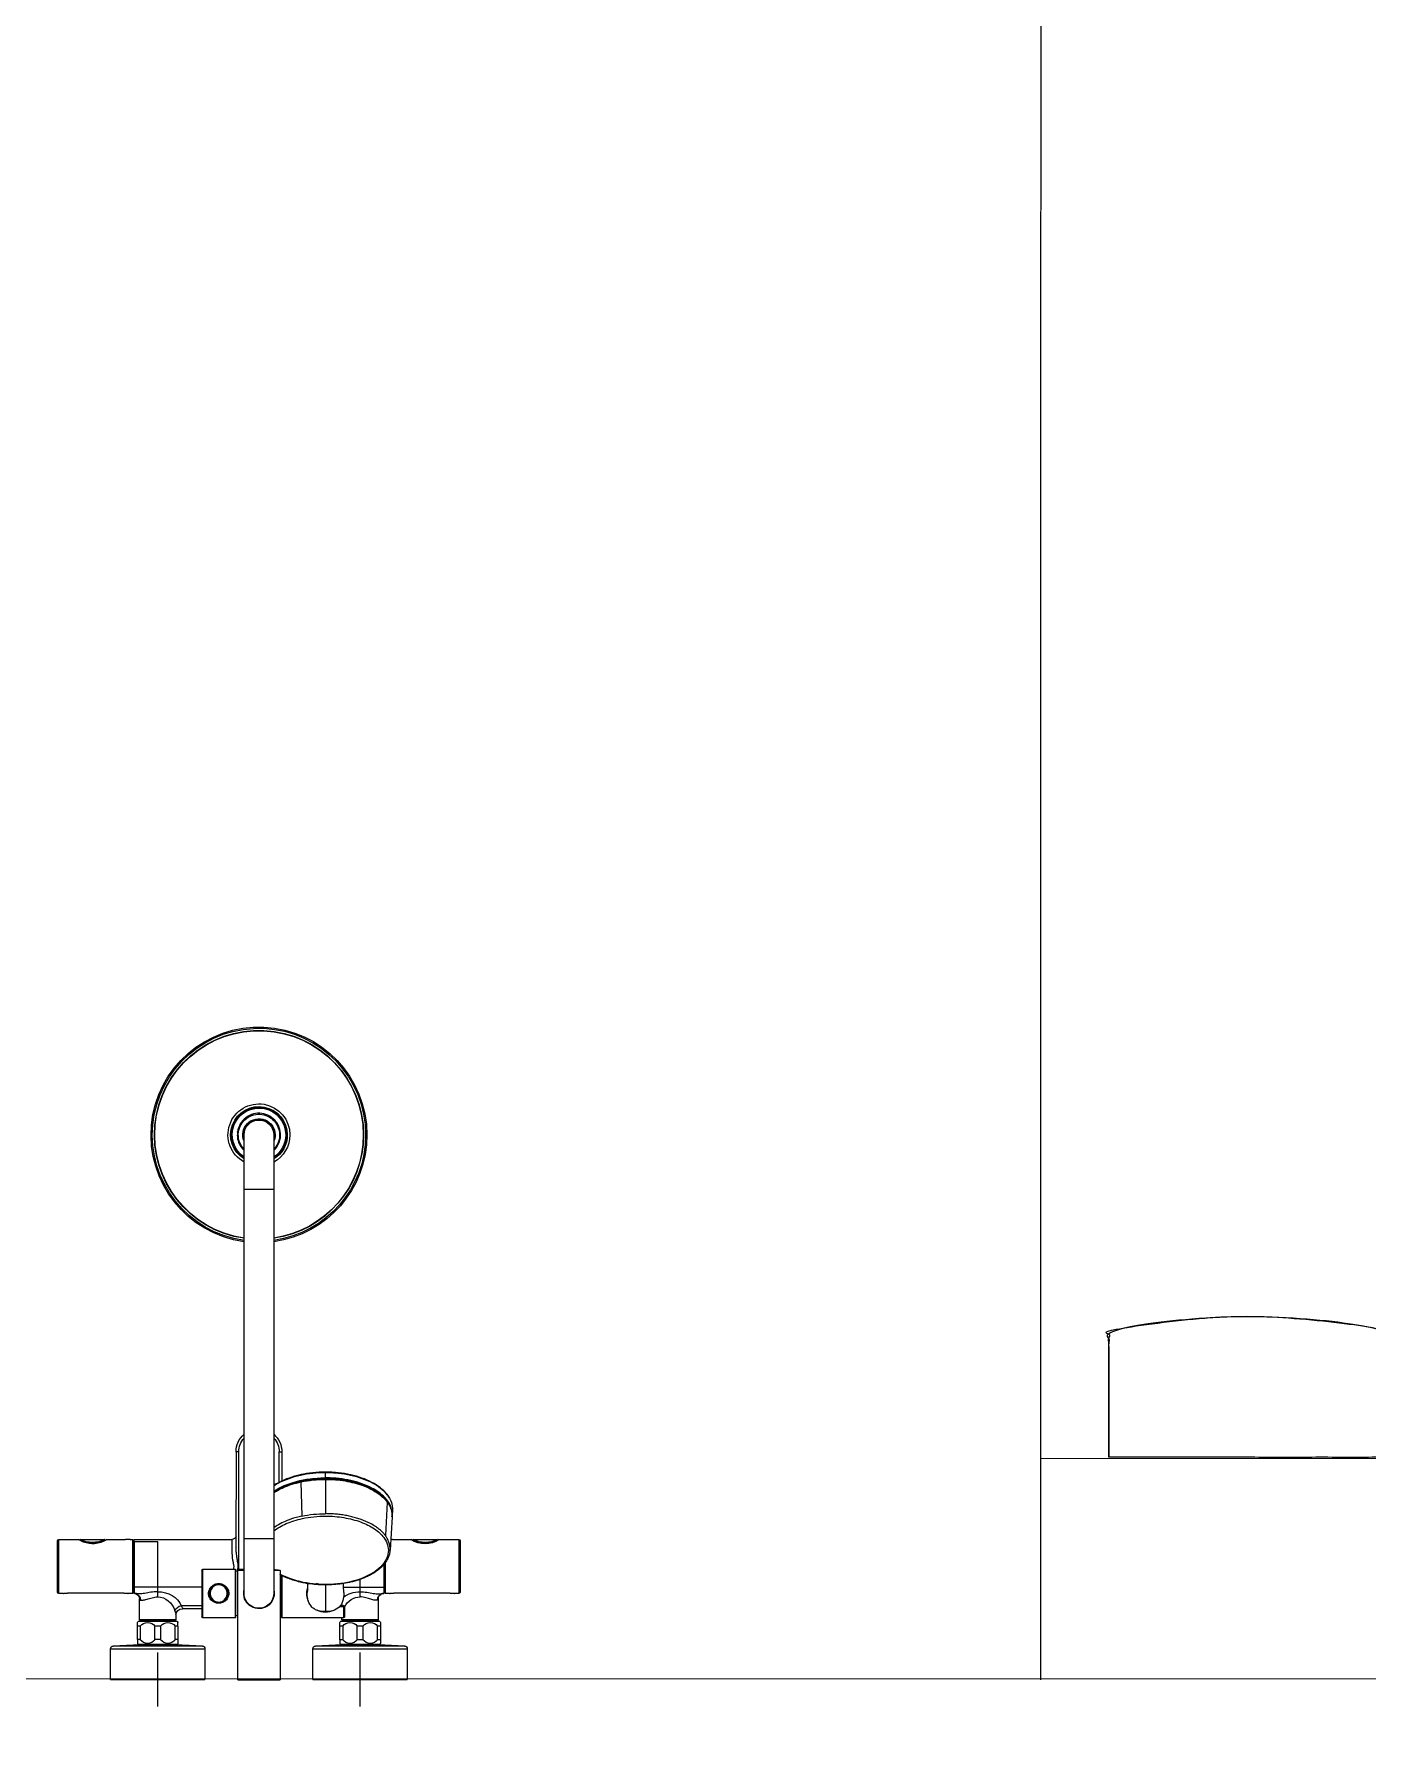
# Model space of a CAD drawing. Header units: millimetres. Extents: x 2061841 to 105821645, y -77612 to 48520811.
# Drawn here: x 105424354 to 105425046, y 48501679 to 48502564 of the extents above; entities that cross this region are included whole.
import ezdxf

# ---------------------------------------------------------------- set-up
doc = ezdxf.new("R2010")
doc.units = ezdxf.units.MM
doc.header["$LTSCALE"] = 10
doc.header["$MEASUREMENT"] = 0
doc.linetypes.add('xa_type A_Seventh floor plan$0$xr_TDT02_Toilet_01_settingout$0$CENTER2', pattern=[28.575, 19.05, -3.175, 3.175, -3.175])
for name, color, linetype in [('S-OPENING', 6, 'Continuous'), ('xa_type A_Seventh floor plan$0$A-WALL', 3, 'Continuous'), ('xa_type A_Seventh floor plan$0$AP-SANR-FIXT', 74, 'Continuous'), ('xa_type A_Seventh floor plan$0$xr_TDT02_Toilet_01_settingout$0$A-ELEV-FINE', 8, 'Continuous'), ('xa_type A_Seventh floor plan$0$xr_TDT02_Toilet_01_settingout$0$A-FLOR-LEVL', 200, 'Continuous')]:
    doc.layers.add(name, color=color, linetype=linetype)

# ---------------------------------------------------------------- blocks, each defined once
blk = doc.blocks.new('xa_type A_Seventh floor plan$0$xr_TDT02_Toilet_01_settingout$0$wc')
at = {"layer": 'xa_type A_Seventh floor plan$0$AP-SANR-FIXT', "ltscale": 0.2}
for p, q in [((20461.62, 4689.69), (20497.67, 4689.69)), ((20486.59, 4691.94), (20469.31, 4691.94)), ((20461.69, 4678.81), (20497.67, 4678.81)), ((20469.31, 4678.81), (20469.31, 4671.7)), ((20486.59, 4678.81), (20486.59, 4672.19)), ((20739.95, 4462.31), (20739.95, 4536.65)), ((20741.21, 4537.91), (20815.57, 4537.91)), ((20816.82, 4536.65), (20816.82, 4462.31))]:
    blk.add_line(p, q, dxfattribs=at)
for points in [[(20469.31, 4689.69), (20469.31, 4691.94), (20465.78, 4695.48), (20465.78, 4703.46), (20490.13, 4703.46), (20490.13, 4695.48), (20486.59, 4691.94), (20486.59, 4689.69)], [(20497.2, 4639.22), (20506.09, 4639.22), (20506.09, 4665.77), (20497.2, 4665.77)]]:
    blk.add_lwpolyline(points, dxfattribs=at)
for points in [[(20524.96, 4659.08, 0.260106), (20587.73, 4657.57, 0.770876), (20583.97, 4691.04, 0.197727), (20497.67, 4678.81), (20497.67, 4689.69, -0.200316), (20586.31, 4699.49, -0.713234), (20592.05, 4647.55, -0.235015), (20524.96, 4646.75)], [(20467.35, 4634.43, 0.031577), (20470.42, 4606.38, 0.908601), (20485.49, 4606.38, 0.031024), (20488.53, 4633.93)]]:
    blk.add_lwpolyline(points, format="xyb", dxfattribs=at)
for points in [[(20471.34, 4681.02, 0.336902), (20471.32, 4687.42), (20453.29, 4687.39, 0.507062), (20453.3, 4680.99)], [(20457.06, 4643.72, 0.066607), (20460.12, 4638.43, -0.017063), (20475.31, 4629.66, 0.066607), (20481.43, 4629.66, -0.017063), (20496.62, 4638.43, 0.066607), (20499.67, 4643.72, -0.017063), (20499.67, 4661.26, 0.066607), (20496.62, 4666.56, -0.017063), (20481.43, 4675.33, 0.066607), (20475.31, 4675.33, -0.017063), (20460.12, 4666.56, 0.066607), (20457.06, 4661.26, -0.017063)]]:
    blk.add_lwpolyline(points, format="xyb", close=True, dxfattribs=at)
blk.add_lwpolyline([(20506.09, 4643.85), (20524.96, 4643.85), (20524.96, 4661.13), (20506.09, 4661.13)], close=True, dxfattribs=at)
for centre, radius, start, end in [((20411.14, 4679.39), 208.84, 338.08842, 6.70125), ((21291.65, 4686.12), 351.14, 177.12121, 195.14807), ((20453.3, 4684.19), 9.98, 18.81137, 341.38957), ((20776.19, 4469.95), 215.95, 35.17577, 142.48796), ((21075.2, 4500.61), 481, 167.89854, 184.84559), ((20775.6, 4450.63), 144.64, 8.36699, 173.12963), ((20541.53, 4502.15), 421.39, 354.25739, 12.64046), ((20815.57, 4536.65), 1.26, 0, 90), ((20901.73, 4455.13), 270.04, 177.28237, 230.29514), ((20600.98, 4472.18), 317.72, 314.86936, 359.91057), ((21011.65, 4496.91), 417.36, 185.07634, 222.29996), ((20778.39, 4457.72), 38.71, 173.18772, 6.81228), ((20528.08, 4501.26), 434.69, 318.92109, 354.55067), ((20778.12, 4490.2), 247.7, 258.61457, 280.93916), ((20779.96, 4451.47), 247.72, 251.88898, 287.81677)]:
    blk.add_arc(centre, radius, start, end, dxfattribs=at)
blk.add_rational_spline([(21005.39, 4703.32), (21005.38, 4679), (21005.37, 4654.68), (21005.37, 4646.17), (21005.37, 4637.66), (21078.32, 4622.88), (21151.28, 4637.59), (21151.29, 4646.1), (21151.29, 4654.62), (21151.3, 4678.94), (21151.31, 4703.26)], [1, 1, 1, 1, 1, 0.980198019802, 1, 1, 1, 1, 1], degree=2, knots=[0, 0, 0, 1, 1, 2, 2, 2.398675, 2.398675, 3.398675, 3.398675, 4.398675, 4.398675, 4.398675], dxfattribs=at)
at = {"layer": 'xa_type A_Seventh floor plan$0$AP-SANR-FIXT'}
blk.add_rational_spline([(21151.31, 4703.26), (21078.35, 4703.29), (21005.39, 4703.32), (21005.38, 4679), (21005.37, 4654.68), (21005.37, 4646.17), (21005.37, 4637.66), (21078.32, 4622.88), (21151.28, 4637.59), (21151.29, 4646.1), (21151.29, 4654.62), (21151.3, 4678.94), (21151.31, 4703.26)], [1, 1, 1, 1, 1, 1, 1, 0.980198019802, 1, 1, 1, 1, 1], degree=2, knots=[0, 0, 0, 1, 1, 2, 2, 3, 3, 3.398675, 3.398675, 4.398675, 4.398675, 5.398675, 5.398675, 5.398675], dxfattribs=at)
blk = doc.blocks.new('xa_type A_Seventh floor plan$0$xr_TDT02_Toilet_01_settingout$0$shower')
at = {"layer": 'xa_type A_Seventh floor plan$0$AP-SANR-FIXT', "linetype": 'xa_type A_Seventh floor plan$0$xr_TDT02_Toilet_01_settingout$0$CENTER2'}
for p, q in [((19825.85, 4832.32), (19825.85, 4804.32)), ((19930.85, 4832.32), (19930.85, 4804.32)), ((19839.85, 4818.32), (19811.85, 4818.32)), ((19944.85, 4818.32), (19916.85, 4818.32))]:
    blk.add_line(p, q, dxfattribs=at)
at = {"layer": 'xa_type A_Seventh floor plan$0$AP-SANR-FIXT', "linetype": 'Continuous'}
for p, q in [((19801.35, 4818.32), (19850.35, 4818.32)), ((19801.35, 4818.32), (19801.35, 4802.38)), ((19850.35, 4802.38), (19850.35, 4818.32)), ((19867.4, 4818.46), (19889.31, 4818.46)), ((19867.4, 4818.46), (19867.4, 4761.73)), ((19889.31, 4761.73), (19889.31, 4818.46)), ((19906.35, 4818.32), (19955.35, 4818.32)), ((19906.35, 4818.32), (19906.35, 4802.38)), ((19955.35, 4802.38), (19955.35, 4818.32)), ((19801.35, 4802.38), (19850.35, 4802.38)), ((19906.35, 4802.38), (19955.35, 4802.38)), ((19849.06, 4800.98), (19802.65, 4800.98)), ((19815.35, 4797.67), (19815.35, 4799.63)), ((19816.81, 4797.67), (19815.35, 4797.67)), ((19815.35, 4797.67), (19815.35, 4790.67)), ((19836, 4800.12), (19815.7, 4800.12)), ((19816.6, 4800.26), (19816.6, 4800.12)), ((19816.69, 4800.26), (19835.01, 4800.26)), ((19816.71, 4800.26), (19834.99, 4800.26)), ((19816.81, 4790.67), (19816.81, 4797.67)), ((19817.42, 4800.26), (19817.42, 4800.12)), ((19827.31, 4797.67), (19824.39, 4797.67)), ((19824.39, 4797.67), (19824.39, 4790.67)), ((19827.31, 4790.67), (19827.31, 4797.67)), ((19834.29, 4800.26), (19834.29, 4800.12)), ((19836.35, 4797.67), (19834.89, 4797.67)), ((19834.89, 4797.67), (19834.89, 4790.67)), ((19835.11, 4800.12), (19835.11, 4800.26)), ((19836.35, 4797.67), (19836.35, 4799.63)), ((19836.35, 4790.67), (19836.35, 4797.67)), ((19954.06, 4800.98), (19907.65, 4800.98)), ((19920.35, 4797.67), (19920.35, 4799.63)), ((19921.81, 4797.67), (19920.35, 4797.67)), ((19920.35, 4797.67), (19920.35, 4790.67)), ((19941, 4800.12), (19920.7, 4800.12)), ((19921.6, 4800.26), (19921.6, 4800.12)), ((19921.69, 4800.26), (19940.01, 4800.26)), ((19921.71, 4800.26), (19939.99, 4800.26)), ((19921.81, 4790.67), (19921.81, 4797.67)), ((19922.42, 4800.26), (19922.42, 4800.12)), ((19932.31, 4797.67), (19929.39, 4797.67)), ((19929.39, 4797.67), (19929.39, 4790.67)), ((19932.31, 4790.67), (19932.31, 4797.67)), ((19939.29, 4800.26), (19939.29, 4800.12)), ((19941.35, 4797.67), (19939.89, 4797.67)), ((19939.89, 4797.67), (19939.89, 4790.67)), ((19940.11, 4800.12), (19940.11, 4800.26)), ((19941.35, 4797.67), (19941.35, 4799.63)), ((19941.35, 4790.67), (19941.35, 4797.67)), ((19816.81, 4790.67), (19815.35, 4790.67)), ((19815.35, 4790.67), (19815.35, 4788.72)), ((19836, 4788.22), (19815.7, 4788.22)), ((19835.3, 4787.31), (19816.4, 4787.31)), ((19816.4, 4787.31), (19816.4, 4776.49)), ((19816.75, 4787.66), (19834.95, 4787.66)), ((19827.31, 4790.67), (19824.39, 4790.67)), ((19836.35, 4790.67), (19834.89, 4790.67)), ((19835.3, 4784.88), (19835.3, 4787.31)), ((19836.35, 4790.67), (19836.35, 4788.72)), ((19848.71, 4761.55), (19848.71, 4785.77)), ((19849.2, 4786.26), (19849.2, 4761.06)), ((19866.07, 4786.26), (19849.2, 4786.26)), ((19866.07, 4761.06), (19866.07, 4786.26)), ((19866.21, 4786.12), (19866.21, 4761.2)), ((19867.01, 4785.35), (19866.21, 4785.35)), ((19867.01, 4761.97), (19867.01, 4785.35)), ((19867.15, 4761.27), (19867.15, 4786.05)), ((19867.36, 4786.26), (19867.36, 4761.06)), ((19867.4, 4786.26), (19867.36, 4786.26)), ((19889.34, 4786.26), (19889.31, 4786.26)), ((19889.34, 4763.83), (19889.34, 4786.26)), ((19889.55, 4786.05), (19889.55, 4763.98)), ((19889.69, 4785.35), (19889.69, 4764.08)), ((19890.15, 4785.35), (19889.69, 4785.35)), ((19890.15, 4764.27), (19890.15, 4786.12)), ((19890.29, 4786.26), (19890.29, 4764.34)), ((19922.35, 4786.26), (19890.29, 4786.26)), ((19921.81, 4790.67), (19920.35, 4790.67)), ((19920.35, 4790.67), (19920.35, 4788.72)), ((19941, 4788.22), (19920.7, 4788.22)), ((19940.3, 4787.31), (19921.4, 4787.31)), ((19921.4, 4787.31), (19921.4, 4786.26)), ((19921.75, 4787.66), (19939.95, 4787.66)), ((19922.35, 4786.26), (19922.35, 4780.86)), ((19922.7, 4780.66), (19922.7, 4785.91)), ((19932.31, 4790.67), (19929.39, 4790.67)), ((19941.35, 4790.67), (19939.89, 4790.67)), ((19940.3, 4776.49), (19940.3, 4787.31)), ((19941.35, 4788.72), (19941.35, 4790.67)), ((19825.85, 4775.46), (19825.85, 4772.78)), ((19838.07, 4780.04), (19838.07, 4780.04)), ((19848.71, 4780.04), (19838.07, 4780.04)), ((19848.71, 4781.68), (19838.56, 4781.68)), ((19912.9, 4769.26), (19912.9, 4783.1)), ((19920.15, 4780.5), (19922, 4780.5)), ((19922, 4779.96), (19920.6, 4779.96)), ((19922, 4780.5), (19922, 4779.96)), ((19930.85, 4775.46), (19930.85, 4772.78)), ((19773.88, 4772.96), (19773.88, 4746.36)), ((19774.58, 4773.66), (19774.58, 4745.66)), ((19776.79, 4773.66), (19774.58, 4773.66)), ((19783.21, 4773.49), (19779.01, 4773.49)), ((19808.3, 4773.49), (19783.21, 4773.49)), ((19812.73, 4773.66), (19810.51, 4773.66)), ((19812.73, 4745.66), (19812.73, 4773.66)), ((19813.08, 4773.31), (19813.08, 4746.01)), ((19814.31, 4773.73), (19813.6, 4773.62)), ((19813.6, 4770.39), (19813.6, 4773.63)), ((19813.6, 4746.98), (19813.6, 4770.39)), ((19825.85, 4770.39), (19813.6, 4770.39)), ((19825.85, 4772.78), (19825.85, 4770.39)), ((19825.85, 4770.39), (19825.85, 4746.98)), ((19848.71, 4770.39), (19825.85, 4770.39)), ((19870.65, 4773.66), (19870.65, 4745.31)), ((19886.05, 4745.31), (19886.05, 4773.66)), ((19922.26, 4770.39), (19930.85, 4770.39)), ((19930.85, 4772.78), (19930.85, 4770.39)), ((19930.85, 4770.39), (19930.85, 4766.39)), ((19930.85, 4770.39), (19943.1, 4770.39)), ((19943.1, 4773.62), (19942.39, 4773.73)), ((19943.1, 4770.39), (19943.1, 4773.63)), ((19943.1, 4758.74), (19943.1, 4770.39)), ((19943.59, 4758.13), (19943.59, 4773.31)), ((19943.94, 4773.66), (19943.94, 4757.65)), ((19946.16, 4773.66), (19943.94, 4773.66)), ((19973.46, 4773.49), (19948.37, 4773.49)), ((19977.66, 4773.49), (19973.46, 4773.49)), ((19982.09, 4773.66), (19979.88, 4773.66)), ((19982.09, 4745.66), (19982.09, 4773.66)), ((19982.79, 4746.36), (19982.79, 4772.96)), ((19849.2, 4761.06), (19866.07, 4761.06)), ((19866.21, 4761.97), (19867.01, 4761.97)), ((19867.36, 4761.06), (19870.65, 4761.06)), ((19870.65, 4761.73), (19867.4, 4761.73)), ((19867.58, 4761.52), (19870.65, 4761.52)), ((19867.85, 4761.06), (19867.85, 4700.16)), ((19889.31, 4761.73), (19886.05, 4761.73)), ((19886.05, 4761.52), (19889.12, 4761.52)), ((19866.45, 4700.16), (19866.45, 4749.88)), ((19946.37, 4751.14), (19946.35, 4751.27)), ((19947.45, 4733.93), (19946.37, 4751.14)), ((19774.58, 4745.66), (19784.73, 4745.66)), ((19785.73, 4745.64), (19798.31, 4745.64)), ((19799.43, 4745.66), (19809.09, 4745.66)), ((19811.46, 4745.66), (19812.73, 4745.66)), ((19825.85, 4746.98), (19813.6, 4746.98)), ((19813.6, 4746.98), (19813.6, 4745.66)), ((19813.6, 4745.66), (19864.35, 4745.66)), ((19886.05, 4745.31), (19870.65, 4745.31)), ((19870.65, 4745.31), (19870.65, 4564.01)), ((19886.05, 4564.01), (19886.05, 4745.31)), ((19944.94, 4726.23), (19943.95, 4743.68)), ((19947.58, 4745.66), (19957.24, 4745.66)), ((19958.36, 4745.64), (19970.94, 4745.64)), ((19971.94, 4745.66), (19982.09, 4745.66)), ((19900.16, 4715.79), (19900.56, 4733.55)), ((19912.9, 4714.46), (19912.9, 4732.27)), ((19947.63, 4730.44), (19947.46, 4733.14)), ((19888.43, 4716.23), (19888.74, 4716.07)), ((19888.85, 4716.02), (19888.85, 4700.16)), ((19890.25, 4700.16), (19890.25, 4715.3)), ((19912.9, 4714.36), (19912.9, 4714.46)), ((19912.9, 4713.89), (19912.9, 4713.65)), ((19912.9, 4713.65), (19912.9, 4710.89)), ((19912.9, 4710.72), (19912.9, 4710.89)), ((19912.9, 4710.72), (19912.9, 4710.53)), ((19867.85, 4700.16), (19866.45, 4700.16)), ((19888.85, 4700.16), (19890.25, 4700.16)), ((19850.69, 4582.33), (19850.76, 4582.21)), ((19851.05, 4582.54), (19851.12, 4582.42)), ((19851.41, 4582.75), (19851.48, 4582.63)), ((19851.77, 4582.96), (19851.84, 4582.83)), ((19904.93, 4582.96), (19904.86, 4582.83)), ((19905.3, 4582.75), (19905.23, 4582.63)), ((19905.66, 4582.54), (19905.59, 4582.42)), ((19906.02, 4582.33), (19905.95, 4582.21)), ((19831.69, 4563.33), (19831.81, 4563.26)), ((19886.05, 4564.01), (19870.65, 4564.01)), ((19870.65, 4564.01), (19870.65, 4535.66)), ((19886.05, 4535.66), (19886.05, 4564.01)), ((19924.9, 4563.26), (19925.02, 4563.33)), ((19831.06, 4562.24), (19831.18, 4562.17)), ((19831.27, 4562.61), (19831.39, 4562.54)), ((19831.47, 4562.97), (19831.6, 4562.9)), ((19925.11, 4562.9), (19925.23, 4562.97)), ((19925.32, 4562.54), (19925.44, 4562.61)), ((19925.52, 4562.17), (19925.65, 4562.24)), ((19824.1, 4535.87), (19824.24, 4535.87)), ((19824.1, 4535.46), (19824.24, 4535.46)), ((19824.11, 4536.29), (19824.25, 4536.29)), ((19824.11, 4535.04), (19824.25, 4535.04)), ((19932.46, 4536.29), (19932.6, 4536.29)), ((19932.46, 4535.87), (19932.6, 4535.87)), ((19932.46, 4535.46), (19932.6, 4535.46)), ((19932.46, 4535.04), (19932.6, 4535.04)), ((19831.06, 4509.08), (19831.18, 4509.15)), ((19831.27, 4508.72), (19831.39, 4508.79)), ((19831.47, 4508.36), (19831.6, 4508.43)), ((19831.69, 4508), (19831.81, 4508.07)), ((19924.9, 4508.07), (19925.02, 4508)), ((19925.11, 4508.43), (19925.23, 4508.36)), ((19925.32, 4508.79), (19925.44, 4508.72)), ((19925.52, 4509.15), (19925.65, 4509.08)), ((19850.76, 4489.12), (19850.69, 4489)), ((19851.12, 4488.91), (19851.05, 4488.79)), ((19851.48, 4488.7), (19851.41, 4488.58)), ((19851.84, 4488.49), (19851.77, 4488.37)), ((19904.86, 4488.49), (19904.93, 4488.37)), ((19905.23, 4488.7), (19905.3, 4488.58)), ((19905.59, 4488.91), (19905.66, 4488.79)), ((19905.95, 4489.12), (19906.02, 4489)), ((19877.73, 4481.56), (19877.73, 4481.42)), ((19878.15, 4481.55), (19878.15, 4481.41)), ((19878.56, 4481.55), (19878.56, 4481.41)), ((19878.98, 4481.56), (19878.98, 4481.42))]:
    blk.add_line(p, q, dxfattribs=at)
for radius in [4.9, 4.88]:
    blk.add_circle((19857.46, 4773.66), radius, dxfattribs=at)
for centre, radius, start, end in [((19802.75, 4802.38), 1.4, 180, 265.77573), ((19848.95, 4802.38), 1.4, 274.22427, 0), ((19907.75, 4802.38), 1.4, 180, 265.77573), ((19953.95, 4802.38), 1.4, 274.22427, 0), ((19825.85, 5115.12), 315, 265.77573, 268.31654), ((19821.23, 4795.83), 7, 142.1519, 147.09295), ((19820.6, 4794.98), 4.65, 35.39473, 144.60527), ((19831.1, 4794.98), 4.65, 35.39473, 144.60527), ((19825.85, 5115.12), 315, 271.68346, 274.22427), ((19830.48, 4795.83), 7, 32.90404, 37.8481), ((19930.85, 5115.12), 315, 265.77573, 268.31654), ((19926.23, 4795.83), 7, 142.1519, 147.09295), ((19925.6, 4794.98), 4.65, 35.39473, 144.60527), ((19936.1, 4794.98), 4.65, 35.39473, 144.60527), ((19930.85, 5115.12), 315, 271.68346, 274.22427), ((19935.48, 4795.83), 7, 32.90404, 37.8481), ((19821.23, 4792.52), 7, 212.90404, 217.8481), ((19816.75, 4787.31), 0.35, 90, 180), ((19820.6, 4793.37), 4.65, 215.39473, 324.60527), ((19831.1, 4793.37), 4.65, 215.39473, 324.60527), ((19834.95, 4787.31), 0.35, 0, 90), ((19838.52, 4784.89), 3.24, 181.34981, 270.29649), ((19830.48, 4792.52), 7, 322.1519, 327.09295), ((19849.2, 4785.77), 0.49, 90, 180), ((19866.07, 4786.12), 0.14, 0, 90), ((19867.01, 4785.49), 0.14, 270, 0), ((19867.36, 4786.05), 0.21, 90, 180), ((19889.34, 4786.05), 0.21, 0, 90), ((19889.69, 4785.49), 0.14, 180, 270), ((19890.29, 4786.12), 0.14, 90, 180), ((19926.23, 4792.52), 7, 212.90404, 217.8481), ((19921.75, 4787.31), 0.35, 90, 180), ((19925.6, 4793.37), 4.65, 215.39473, 324.60527), ((19922.35, 4785.91), 0.35, 0, 90), ((19936.1, 4793.37), 4.65, 215.39473, 324.60527), ((19939.95, 4787.31), 0.35, 0, 90), ((19935.48, 4792.52), 7, 322.1519, 327.09295), ((19813.48, 4777.02), 3.37, 277.09573, 2.18808), ((19813.54, 4776.5), 2.85, 285.78164, 359.71322), ((19838.65, 4784.13), 4.13, 199.9376, 261.90453), ((19878.35, 4773.66), 7.91, 0, 191.50414), ((19878.35, 4773.66), 7.7, 0, 180), ((19912.91, 4773.66), 9.74, 154.39485, 194.99986), ((19912.91, 4773.66), 9.74, 64.96667, 115.9803), ((19921.99, 4780.86), 0.355, 270.72892, 0.88494), ((19922, 4780.66), 0.7, 270, 0), ((19943.22, 4777.02), 3.37, 177.76096, 262.94403), ((19943.16, 4776.5), 2.85, 180.25087, 235.90365), ((19774.58, 4772.96), 0.7, 90, 180), ((19779.01, 4788.01), 14.51, 261.20684, 262.91127), ((19779.01, 4787.89), 14.4, 262.87069, 269.99543), ((19808.3, 4787.92), 14.43, 270.0101, 277.12712), ((19808.29, 4788.01), 14.52, 277.09403, 278.79321), ((19808.29, 4788.02), 14.53, 277.09592, 278.79413), ((19812.73, 4773.31), 0.35, 0, 90), ((19878.35, 4773.66), 7.91, 347.59401, 0), ((19456.81, 4752.69), 447.09, 2.02758, 2.63469), ((19912.25, 4754.29), 14.84, 87.50642, 105.50423), ((20374.11, 4752.53), 452.21, 177.37415, 177.96909), ((19943.16, 4776.5), 2.85, 251.88338, 257.65993), ((19943.94, 4773.31), 0.35, 90, 180), ((19948.38, 4788.01), 14.52, 261.20679, 262.90597), ((19948.38, 4787.92), 14.42, 262.87161, 269.99045), ((19977.66, 4787.9), 14.41, 270.00579, 277.13575), ((19977.66, 4788.01), 14.52, 277.09875, 278.79426), ((19977.66, 4788.01), 14.51, 277.08873, 278.08485), ((19982.09, 4772.96), 0.7, 0, 90), ((19849.2, 4761.55), 0.49, 180, 270), ((19866.07, 4761.2), 0.14, 270, 0), ((19867.01, 4761.83), 0.14, 0, 90), ((19867.36, 4761.27), 0.21, 180, 270), ((19867.61, 4761.73), 0.21, 180, 262.92922), ((19878.35, 4848.35), 87.5, 262.92922, 264.95144), ((19878.35, 4848.35), 87.5, 275.04856, 277.07078), ((19889.1, 4761.73), 0.21, 277.07078, 0), ((19774.58, 4746.36), 0.7, 180, 270), ((19792.08, 4734.6), 13.29, 98.0918, 123.58939), ((19784.73, 4746.01), 0.349, 269.94373, 292.88515), ((19784.73, 4746.01), 0.35, 292.91857, 326.62989), ((19792.01, 4732.38), 15.14, 63.95057, 116.04943), ((19792.01, 4733.85), 13.37, 61.97432, 118.11862), ((19792.08, 4734.6), 13.29, 86.01793, 98.0918), ((19792.08, 4736.62), 11.19, 85.39508, 99.23789), ((19792.08, 4734.6), 13.29, 56.41061, 86.01793), ((19791.75, 4733.08), 14.69, 71.33155, 84.14797), ((19792.01, 4733.85), 13.37, 61.88138, 61.97432), ((19798.34, 4745.97), 0.319, 301.96715, 6.38714), ((19799.43, 4746.01), 0.35, 213.34641, 247.08141), ((19799.43, 4746.01), 0.349, 247.11486, 270.0563), ((19810.29, 4731.86), 13.86, 90.05797, 94.96369), ((19809.09, 4746.01), 0.35, 270.00149, 279.34697), ((19810.26, 4731.86), 13.86, 85.03631, 89.94203), ((19811.46, 4746.01), 0.35, 260.65303, 269.99851), ((19812.73, 4746.01), 0.35, 270, 0), ((19864.05, 4743.12), 2.56, 19.99309, 83.14023), ((19946.38, 4731.86), 13.86, 85.03631, 88.62395), ((19947.58, 4746.01), 0.35, 260.65303, 269.99851), ((19964.59, 4734.6), 13.29, 56.41061, 123.58939), ((19957.24, 4746.01), 0.349, 269.9437, 292.88514), ((19957.24, 4746.01), 0.35, 292.91859, 326.65359), ((19964.66, 4732.38), 15.14, 63.95057, 116.04943), ((19958.34, 4745.97), 0.326, 177.27979, 246.36088), ((19964.66, 4733.85), 13.37, 61.88138, 118.11862), ((19970.99, 4745.97), 0.32, 292.02258, 4.03918), ((19971.94, 4746.01), 0.35, 213.37011, 247.08143), ((19971.94, 4746.01), 0.349, 247.11485, 270.05627), ((19982.09, 4746.36), 0.7, 270, 0), ((19912.86, 4792.14), 59.86, 258.14362, 270.03223), ((19912.79, 4790.87), 57.33, 258.02146, 270.10764), ((19912.2, 4762.99), 52.46, 243.43328, 270.75715), ((19912.8, 4775.37), 60.91, 258.01467, 270.08978), ((19912.81, 4774.96), 60.57, 258.01699, 270.08624), ((19913.6, 4762.91), 52.37, 269.23063, 292.24957), ((19913.6, 4762.91), 52.37, 296.346, 296.68964), ((19878.35, 4700.16), 11.9, 180, 229.67978), ((19878.35, 4700.16), 10.5, 180, 222.83343), ((19878.35, 4700.16), 11.9, 310.32022, 0), ((19878.35, 4700.16), 10.5, 317.16657, 0), ((19878.35, 4535.66), 55.35, 97.99636, 0), ((19878.35, 4535.66), 56, 0, 82.09679), ((19878.35, 4535.66), 55.35, 0, 82.00364), ((19878.35, 4535.66), 54.25, 98.15986, 0), ((19878.35, 4535.66), 54.11, 98.18112, 0), ((19850.79, 4582.15), 0.21, 50.02969, 120.66339), ((19851.88, 4582.77), 0.21, 119.33661, 189.97031), ((19878.35, 4535.66), 54.25, 0, 81.84014), ((19878.35, 4535.66), 54.11, 0, 81.81888), ((19904.83, 4582.77), 0.21, 350.02969, 60.66339), ((19905.91, 4582.15), 0.21, 59.33661, 129.97031), ((19831.87, 4563.22), 0.21, 149.33661, 219.97031), ((19924.84, 4563.22), 0.21, 320.02969, 30.66339), ((19831.24, 4562.14), 0.21, 80.02969, 150.66339), ((19925.46, 4562.14), 0.21, 29.33661, 99.97031), ((19878.35, 4535.66), 16.07, 118.62567, 0), ((19878.35, 4535.66), 14.7, 121.58189, 0), ((19878.35, 4535.66), 14.36, 122.4306, 0), ((19878.35, 4535.66), 13.89, 123.66588, 0), ((19878.35, 4535.66), 16.07, 0, 61.37433), ((19878.35, 4535.66), 14.7, 0, 58.41811), ((19878.35, 4535.66), 14.36, 0, 57.5694), ((19878.35, 4535.66), 13.89, 0, 56.33412), ((19878.35, 4535.66), 11.2, 168.33892, 168.75047), ((19877.37, 4535.86), 10.2, 168.30407, 168.69635), ((19878.35, 4535.66), 11.2, 165.70226, 168.33892), ((19878.35, 4535.66), 11.2, 157.81278, 159.95833), ((19878.35, 4535.66), 11.2, 154.65381, 155.90468), ((19878.35, 4535.66), 11.2, 150.25824, 151.03369), ((19878.35, 4535.66), 8.39, 156.63443, 0), ((19878.35, 4535.66), 8.22, 159.44482, 0), ((19878.35, 4535.66), 8.21, 159.64291, 0), ((19878.35, 4535.66), 8.21, 159.64303, 207.2148), ((19878.35, 4535.66), 8.21, 332.77483, 20.35697), ((19878.35, 4535.66), 8.39, 0, 23.36557), ((19878.35, 4535.66), 8.22, 0, 20.55518), ((19878.35, 4535.66), 8.21, 0, 20.35709), ((19824.32, 4536.29), 0.21, 179.33661, 249.97031), ((19824.32, 4535.04), 0.21, 110.02969, 180.66339), ((19878.35, 4535.66), 11.2, 177.45499, 178.72694), ((19875.54, 4535.27), 8.36, 186.8579, 188.24933), ((19878.35, 4535.66), 11.2, 188.32885, 188.35295), ((19867.78, 4532.18), 0.07, 198.21727, 270), ((19878.35, 4535.66), 11.2, 210.47649, 212.06924), ((19878.35, 4535.66), 7.7, 180, 0), ((19878.35, 4535.66), 8.21, 207.2148, 212.79193), ((19878.35, 4535.66), 8.21, 212.79193, 267.17356), ((19878.35, 4535.66), 8.21, 272.81607, 327.19724), ((19878.35, 4535.66), 8.21, 327.19724, 332.77483), ((19932.39, 4536.29), 0.21, 290.02969, 0.66339), ((19932.39, 4535.04), 0.21, 359.33661, 69.97031), ((19878.35, 4535.66), 8.21, 267.17356, 272.81607), ((19831.24, 4509.19), 0.21, 209.33661, 279.97031), ((19831.87, 4508.1), 0.21, 140.02969, 210.66339), ((19924.84, 4508.1), 0.21, 329.33661, 39.97031), ((19925.46, 4509.19), 0.21, 260.02969, 330.66339), ((19850.79, 4489.18), 0.21, 239.33661, 309.97031), ((19851.88, 4488.55), 0.21, 170.02969, 240.66339), ((19904.83, 4488.55), 0.21, 299.33661, 9.97031), ((19905.91, 4489.18), 0.21, 230.02969, 300.66339), ((19877.73, 4481.63), 0.21, 269.33661, 339.97031), ((19878.98, 4481.63), 0.21, 200.02969, 270.66339)]:
    blk.add_arc(centre, radius, start, end, dxfattribs=at)
at = {"layer": 'xa_type A_Seventh floor plan$0$AP-SANR-FIXT'}
blk.add_arc((19878.35, 4535.66), 56, 97.90321, 0, dxfattribs=at)
at = {"layer": 'xa_type A_Seventh floor plan$0$AP-SANR-FIXT', "linetype": 'Continuous'}
for centre, major_axis, ratio, start_param, end_param in [((19825.85, 4786.33), (0, -10.87), 0.869413, 0, 1.232367), ((19825.85, 4783.65), (12.95, 0), 0.839336, 4.712389, 5.944743), ((19930.85, 4783.65), (-12.95, 0), 0.839336, 0.833735, 1.570796), ((19922.35, 4780.66), (-0.35, 0), 0.571429, 3.141593, 4.712389), ((19930.85, 4786.33), (0, -10.87), 0.869413, 5.24208, 6.283185), ((19912.9, 4732.63), (34.41, 0), 0.544639, 3.817308, 4.712325), ((19912.9, 4732.49), (34.58, 0), 0.544639, 3.823587, 4.698091), ((19900.23, 4715.89), (0.045, 0.205), 0.309001, 2.13018, 3.75282), ((19912.9, 4732.49), (34.58, 0), 0.544639, 4.698091, 4.712325)]:
    blk.add_ellipse(centre, major_axis=major_axis, ratio=ratio, start_param=start_param, end_param=end_param, dxfattribs=at)
for points, knots in [([(19834.77, 4782.72), (19834.98, 4783.43), (19835.17, 4784.04), (19835.28, 4784.61), (19835.3, 4784.72), (19835.3, 4784.82)], [0, 0, 0, 0, 0.780378, 0.780378, 1, 1, 1, 1]), ([(19816.4, 4776.49), (19816.4, 4776.54), (19816.41, 4776.64), (19816.44, 4776.77), (19816.49, 4776.89), (19816.55, 4776.98), (19816.63, 4777.06), (19816.73, 4777.12), (19816.81, 4777.14), (19816.85, 4777.15)], [0, 0, 0, 0, 0.149131, 0.298502, 0.444541, 0.587467, 0.727516, 0.864939, 1, 1, 1, 1]), ([(19816.85, 4777.15), (19817.01, 4777.18), (19817.2, 4777.18), (19817.66, 4777.18), (19817.92, 4777.17), (19818.81, 4777.08), (19819.53, 4776.94), (19821.11, 4776.47), (19821.98, 4776.15), (19823.84, 4775.64), (19824.83, 4775.46), (19825.85, 4775.46)], [0, 0, 0, 0, 0.125, 0.125, 0.25, 0.25, 0.5, 0.5, 0.75, 0.75, 1, 1, 1, 1]), ([(19838.54, 4781.68), (19838.77, 4781.68), (19838.85, 4781.57), (19838.7, 4781.05), (19838.42, 4780.6), (19838.07, 4780.04)], [0, 0, 0, 0, 0.455332, 0.455332, 1, 1, 1, 1]), ([(19857.44, 4778.78), (19858.13, 4778.78), (19858.81, 4778.65), (19860.07, 4778.15), (19860.65, 4777.78), (19861.61, 4776.85), (19862.01, 4776.29), (19862.55, 4775.06), (19862.7, 4774.37), (19862.71, 4773.01), (19862.57, 4772.32), (19862.03, 4771.06), (19861.64, 4770.5), (19860.68, 4769.57), (19860.1, 4769.2), (19858.85, 4768.69), (19858.16, 4768.55), (19856.8, 4768.55), (19856.11, 4768.68), (19854.85, 4769.18), (19854.28, 4769.54), (19853.3, 4770.48), (19852.91, 4771.03), (19852.36, 4772.28), (19852.21, 4772.96), (19852.21, 4774.33), (19852.35, 4775.01), (19852.88, 4776.26), (19853.27, 4776.82), (19854.72, 4778.23), (19856.06, 4778.77), (19857.44, 4778.78)], [0, 0, 0, 0, 0.0625, 0.0625, 0.125, 0.125, 0.1875, 0.1875, 0.25, 0.25, 0.3125, 0.3125, 0.375, 0.375, 0.4375, 0.4375, 0.5, 0.5, 0.5625, 0.5625, 0.625, 0.625, 0.6875, 0.6875, 0.75, 0.75, 0.8125, 0.8125, 0.875, 0.875, 1, 1, 1, 1]), ([(19858.78, 4777.98), (19858.22, 4778.16), (19857.62, 4778.23), (19856.46, 4778.11), (19855.89, 4777.93), (19854.37, 4777.09), (19853.6, 4776.11), (19852.93, 4773.86), (19853.05, 4772.61), (19854.1, 4770.53), (19855.03, 4769.71), (19856.69, 4769.17), (19857.29, 4769.1), (19858.45, 4769.21), (19859.02, 4769.39), (19860.56, 4770.25), (19861.32, 4771.23), (19861.98, 4773.46), (19861.87, 4774.72), (19860.82, 4776.79), (19859.9, 4777.62), (19858.78, 4777.98)], [0, 0, 0, 0, 0.0625, 0.0625, 0.125, 0.125, 0.25, 0.25, 0.375, 0.375, 0.5, 0.5, 0.5625, 0.5625, 0.625, 0.625, 0.75, 0.75, 0.875, 0.875, 1, 1, 1, 1]), ([(19912.9, 4783.1), (19911.62, 4783.1), (19910.33, 4782.98), (19908.51, 4782.46), (19907.91, 4782.22), (19906.79, 4781.59), (19906.28, 4781.2), (19904.92, 4779.81), (19904.32, 4778.65), (19903.58, 4776.21), (19903.42, 4774.92), (19903.42, 4773.52), (19903.42, 4773.38), (19903.42, 4773.24)], [0, 0, 0, 0, 0.243456, 0.243456, 0.365184, 0.365184, 0.486912, 0.486912, 0.730368, 0.730368, 0.973823, 0.973823, 1, 1, 1, 1]), ([(19922.38, 4773.25), (19922.38, 4773.37), (19922.38, 4773.5), (19922.38, 4774.9), (19922.23, 4776.19), (19921.48, 4778.63), (19920.88, 4779.8), (19919.09, 4781.64), (19917.92, 4782.27), (19915.47, 4782.98), (19914.18, 4783.1), (19912.9, 4783.1)], [0, 0, 0, 0, 0.024669, 0.024669, 0.268502, 0.268502, 0.512335, 0.512335, 0.756167, 0.756167, 1, 1, 1, 1]), ([(19939.86, 4777.15), (19939.7, 4777.18), (19939.51, 4777.18), (19939.05, 4777.18), (19938.79, 4777.17), (19937.9, 4777.08), (19937.18, 4776.94), (19935.6, 4776.47), (19934.73, 4776.15), (19932.87, 4775.64), (19931.87, 4775.46), (19930.85, 4775.46)], [0, 0, 0, 0, 0.125, 0.125, 0.25, 0.25, 0.5, 0.5, 0.75, 0.75, 1, 1, 1, 1]), ([(19940.3, 4776.49), (19940.3, 4776.49), (19940.3, 4776.5), (19940.3, 4776.59), (19940.29, 4776.67), (19940.25, 4776.81), (19940.23, 4776.88), (19940.15, 4776.99), (19940.11, 4777.04), (19940.02, 4777.09), (19939.99, 4777.11), (19939.93, 4777.13), (19939.89, 4777.14), (19939.86, 4777.15)], [0, 0, 0, 0, 0.014036, 0.014036, 0.260527, 0.260527, 0.507018, 0.507018, 0.753509, 0.753509, 0.876754, 0.876754, 1, 1, 1, 1]), ([(19825.85, 4772.78), (19824.66, 4772.78), (19823.46, 4772.9), (19821.16, 4773.26), (19820.07, 4773.5), (19818, 4773.82), (19817.07, 4773.89), (19815.76, 4773.83), (19815.33, 4773.79), (19814.47, 4773.71), (19814.03, 4773.67), (19813.6, 4773.66)], [0, 0, 0, 0, 0.25, 0.25, 0.5, 0.5, 0.75, 0.75, 0.875, 0.875, 1, 1, 1, 1]), ([(19946.33, 4751.44), (19946.26, 4752.12), (19946.11, 4753.29), (19945.56, 4754.87), (19944.94, 4756.15), (19944.25, 4757.29), (19943.41, 4758.42), (19942.42, 4759.53), (19941.39, 4760.52), (19940.38, 4761.36), (19939.51, 4762.02), (19938.71, 4762.57), (19937.89, 4763.1), (19936.75, 4763.78), (19935.18, 4764.61), (19933.18, 4765.52), (19930.97, 4766.37), (19928.67, 4767.11), (19925.82, 4767.87), (19922.37, 4768.56), (19918.31, 4769.07), (19914.21, 4769.3), (19910.12, 4769.25), (19906.01, 4768.92), (19902.25, 4768.35), (19898.87, 4767.6), (19895.94, 4766.76), (19893.25, 4765.79), (19891.05, 4764.83), (19889.79, 4764.17), (19889.27, 4763.89)], [0, 0, 0, 0, 0.039392, 0.079449, 0.104588, 0.132147, 0.162291, 0.190182, 0.218388, 0.242129, 0.261089, 0.275805, 0.291774, 0.310457, 0.341163, 0.376405, 0.411681, 0.446263, 0.480156, 0.535104, 0.588963, 0.642307, 0.695144, 0.748453, 0.803756, 0.846567, 0.890409, 0.932564, 0.971818, 1, 1, 1, 1]), ([(19943.13, 4744.65), (19944.93, 4747.08), (19945.73, 4749.72), (19945.18, 4754.94), (19943.84, 4757.51), (19939.25, 4762.1), (19936.01, 4764.12), (19928.26, 4767.2), (19923.75, 4768.27), (19914.32, 4769.25), (19909.41, 4769.17), (19900.11, 4767.86), (19895.74, 4766.64), (19891.08, 4764.53), (19890.17, 4764.07), (19889.3, 4763.57)], [0, 0, 0, 0, 0.159722, 0.159722, 0.319445, 0.319445, 0.479167, 0.479167, 0.638889, 0.638889, 0.798611, 0.798611, 0.958334, 0.958334, 1, 1, 1, 1]), ([(19930.85, 4772.78), (19932.05, 4772.78), (19933.24, 4772.9), (19935.55, 4773.26), (19936.64, 4773.5), (19938.7, 4773.82), (19939.64, 4773.89), (19940.95, 4773.83), (19941.37, 4773.79), (19942.23, 4773.71), (19942.67, 4773.67), (19943.1, 4773.66)], [0, 0, 0, 0, 0.25, 0.25, 0.5, 0.5, 0.75, 0.75, 0.875, 0.875, 1, 1, 1, 1]), ([(19864.35, 4751.14), (19864.35, 4751.39), (19864.36, 4751.92), (19864.36, 4752.7), (19864.38, 4753.41), (19864.39, 4754.02), (19864.41, 4754.53), (19864.44, 4754.93), (19864.48, 4755.37), (19864.59, 4755.94), (19864.74, 4756.72), (19864.94, 4757.63), (19865.13, 4758.5), (19865.26, 4759.18), (19865.34, 4759.68), (19865.26, 4760.18), (19865.18, 4760.65), (19865.11, 4760.97), (19865.09, 4761.07)], [0, 0, 0, 0, 0.097052, 0.182766, 0.257145, 0.320193, 0.371916, 0.412331, 0.441471, 0.502949, 0.579918, 0.672428, 0.766655, 0.831458, 0.866969, 0.906753, 0.97276, 1, 1, 1, 1]), ([(19867.46, 4761.06), (19867.47, 4761.01), (19867.52, 4760.59), (19867.61, 4759.68), (19867.52, 4758.4), (19867.3, 4757.08), (19867.12, 4755.89), (19866.92, 4754.62), (19866.74, 4753.35), (19866.59, 4752.1), (19866.51, 4751.12), (19866.46, 4750.41), (19866.46, 4750.04), (19866.45, 4749.89)], [0, 0, 0, 0, 0.014329, 0.113086, 0.239541, 0.350556, 0.465918, 0.55731, 0.69397, 0.806584, 0.895191, 0.959877, 1, 1, 1, 1]), ([(19864.35, 4745.66), (19864.35, 4745.66), (19864.35, 4745.85), (19864.35, 4746.62), (19864.35, 4747.26), (19864.35, 4748.93), (19864.35, 4749.96), (19864.35, 4751.14)], [0, 0, 0, 0, 0.3061524, 0.3061524, 0.6530762, 0.6530762, 1, 1, 1, 1]), ([(19946.37, 4751.14), (19946.39, 4750.92), (19946.4, 4750.32), (19946.32, 4748.94), (19945.93, 4747.32), (19945.23, 4745.72), (19944.6, 4744.61), (19944.15, 4743.96), (19943.95, 4743.68)], [0, 0, 0, 0, 0.087573, 0.234981, 0.542704, 0.727924, 0.880649, 1, 1, 1, 1]), ([(19785.36, 4745.99), (19785.36, 4745.98), (19785.35, 4745.93), (19785.39, 4745.83), (19785.46, 4745.74), (19785.52, 4745.68), (19785.56, 4745.67), (19785.56, 4745.67)], [0, 0, 0, 0, 0.087993, 0.399981, 0.723651, 0.976995, 1, 1, 1, 1]), ([(19886.05, 4741.22), (19887.86, 4739.8), (19890.05, 4738.51), (19895.06, 4736.33), (19897.89, 4735.44), (19900.89, 4734.79)], [0, 0, 0, 0, 0.496621, 0.496621, 1, 1, 1, 1]), ([(19912.9, 4733.54), (19916.12, 4733.54), (19919.35, 4733.81), (19925.52, 4734.84), (19928.46, 4735.6), (19933.81, 4737.56), (19936.21, 4738.76), (19940.27, 4741.49), (19941.92, 4743.02), (19943.13, 4744.65)], [0, 0, 0, 0, 0.25, 0.25, 0.5, 0.5, 0.75, 0.75, 1, 1, 1, 1]), ([(19943.95, 4743.68), (19943.76, 4743.44), (19943.39, 4742.96), (19942.76, 4742.25), (19942.08, 4741.56), (19941.35, 4740.89), (19940.57, 4740.24), (19939.74, 4739.6), (19938.34, 4738.63), (19935.74, 4737.09), (19932.38, 4735.61), (19929.04, 4734.51), (19926.53, 4733.83), (19923.92, 4733.27), (19921.23, 4732.82), (19918.49, 4732.5), (19915.7, 4732.3), (19913.83, 4732.28), (19912.9, 4732.27)], [0, 0, 0, 0, 0.03629, 0.072382, 0.108417, 0.144457, 0.180513, 0.216572, 0.252624, 0.352535, 0.505953, 0.576548, 0.647122, 0.717685, 0.788262, 0.858859, 0.929444, 1, 1, 1, 1]), ([(19900.56, 4733.55), (19900.14, 4733.65), (19898.69, 4733.98), (19895.73, 4734.8), (19892.06, 4736.15), (19888.65, 4737.86), (19886.81, 4739.06), (19886.02, 4739.64)], [0, 0, 0, 0, 0.075102, 0.253724, 0.536392, 0.787682, 1, 1, 1, 1]), ([(19947.38, 4733.93), (19947.47, 4733.24), (19947.5, 4732.55), (19947.39, 4730.67), (19947.1, 4729.46), (19946.11, 4727.1), (19945.42, 4725.97), (19943.63, 4723.77), (19942.53, 4722.7), (19940, 4720.73), (19938.58, 4719.81), (19935.4, 4718.14), (19933.65, 4717.37), (19929.96, 4716.06), (19928.01, 4715.5), (19922.08, 4714.19), (19917.92, 4713.71), (19913.74, 4713.66)], [0, 0, 0, 0, 0.06792, 0.06792, 0.186293, 0.186293, 0.304666, 0.304666, 0.423039, 0.423039, 0.541412, 0.541412, 0.659785, 0.659785, 0.778159, 0.778159, 1, 1, 1, 1]), ([(19944.76, 4725.56), (19945.45, 4726.48), (19946, 4727.43), (19946.92, 4729.58), (19947.21, 4730.78), (19947.3, 4732.27), (19947.31, 4732.56), (19947.3, 4732.85)], [0, 0, 0, 0, 0.400956, 0.400956, 0.882137, 0.882137, 1, 1, 1, 1]), ([(19946.86, 4729.81), (19946.78, 4729.53), (19946.69, 4729.25), (19946.37, 4728.37), (19946.09, 4727.78), (19945.45, 4726.62), (19945.07, 4726.04), (19944.42, 4725.19), (19944.2, 4724.91), (19943.83, 4724.49), (19943.71, 4724.35), (19943.46, 4724.08), (19943.33, 4723.94), (19942.66, 4723.26), (19942.08, 4722.74), (19940.22, 4721.22), (19938.8, 4720.27), (19937, 4719.29), (19936.8, 4719.18), (19936.39, 4718.97), (19936.18, 4718.87), (19935.55, 4718.56), (19935.13, 4718.36), (19933.83, 4717.77), (19932.93, 4717.41), (19931.07, 4716.73), (19930.11, 4716.42), (19928.62, 4715.98), (19928.11, 4715.84), (19927.09, 4715.58), (19926.57, 4715.46), (19925.01, 4715.1), (19923.96, 4714.9), (19921.82, 4714.54), (19920.73, 4714.39), (19919.08, 4714.21), (19918.53, 4714.16), (19917.69, 4714.09), (19917.41, 4714.07), (19916.85, 4714.03), (19916.57, 4714.02), (19915.16, 4713.94), (19914.03, 4713.91), (19911.79, 4713.91), (19910.67, 4713.94), (19908.45, 4714.06), (19907.34, 4714.15), (19905.95, 4714.3), (19905.68, 4714.33), (19905.12, 4714.4), (19904.85, 4714.43), (19904.02, 4714.54), (19903.48, 4714.62), (19901.87, 4714.89), (19900.81, 4715.1), (19898.74, 4715.56), (19897.73, 4715.82), (19896.24, 4716.25), (19895.75, 4716.41), (19894.79, 4716.72), (19894.3, 4716.89), (19892.89, 4717.4), (19891.99, 4717.77), (19890.26, 4718.54), (19889.43, 4718.95), (19887.84, 4719.81), (19887.09, 4720.26), (19886.26, 4720.81), (19886.14, 4720.89), (19886.03, 4720.97)], [0, 0, 0, 0, 0.019591, 0.019591, 0.061924, 0.061924, 0.104257, 0.104257, 0.125423, 0.125423, 0.136006, 0.136006, 0.146589, 0.146589, 0.188922, 0.188922, 0.273588, 0.273588, 0.284171, 0.284171, 0.294754, 0.294754, 0.315921, 0.315921, 0.358254, 0.358254, 0.400587, 0.400587, 0.421753, 0.421753, 0.44292, 0.44292, 0.485252, 0.485252, 0.527585, 0.527585, 0.548752, 0.548752, 0.559335, 0.559335, 0.569918, 0.569918, 0.612251, 0.612251, 0.654584, 0.654584, 0.696917, 0.696917, 0.7075, 0.7075, 0.718083, 0.718083, 0.73925, 0.73925, 0.781583, 0.781583, 0.823915, 0.823915, 0.845082, 0.845082, 0.866248, 0.866248, 0.908581, 0.908581, 0.950914, 0.950914, 0.993247, 0.993247, 1, 1, 1, 1]), ([(19946.39, 4728.56), (19946.32, 4728.38), (19946.24, 4728.2), (19945.03, 4725.65), (19943.04, 4723.4), (19937.64, 4719.49), (19934.21, 4717.82), (19926.47, 4715.34), (19922.14, 4714.51), (19913.24, 4713.83), (19908.66, 4713.97), (19899.96, 4715.19), (19895.83, 4716.28), (19889.93, 4718.7), (19887.85, 4719.81), (19886.04, 4721.04)], [0, 0, 0, 0, 0.01315, 0.01315, 0.188021, 0.188021, 0.362893, 0.362893, 0.537764, 0.537764, 0.712636, 0.712636, 0.887507, 0.887507, 1, 1, 1, 1]), ([(19886.04, 4721.28), (19887.86, 4720.02), (19889.98, 4718.89), (19895.91, 4716.46), (19900.01, 4715.38), (19908.69, 4714.16), (19913.25, 4714.02), (19922.1, 4714.7), (19926.42, 4715.52), (19934.13, 4718), (19937.53, 4719.66), (19942, 4722.89), (19943.47, 4724.31), (19944.59, 4725.8)], [0, 0, 0, 0, 0.123502, 0.123502, 0.311574, 0.311574, 0.499645, 0.499645, 0.687717, 0.687717, 0.875789, 0.875789, 1, 1, 1, 1]), ([(19912.9, 4713.89), (19915.12, 4713.89), (19917.31, 4714), (19921.6, 4714.46), (19923.72, 4714.8), (19927.83, 4715.7), (19929.78, 4716.26), (19933.46, 4717.56), (19935.21, 4718.31), (19938.39, 4719.98), (19939.81, 4720.89), (19942.33, 4722.85), (19943.44, 4723.92), (19944.48, 4725.19), (19944.63, 4725.37), (19944.76, 4725.56)], [0, 0, 0, 0, 0.162161, 0.162161, 0.324321, 0.324321, 0.486482, 0.486482, 0.648643, 0.648643, 0.810803, 0.810803, 0.972964, 0.972964, 1, 1, 1, 1]), ([(19912.9, 4710.89), (19914.01, 4710.89), (19915.13, 4710.92), (19917.34, 4711.03), (19918.44, 4711.12), (19921.71, 4711.47), (19923.88, 4711.82), (19927.99, 4712.72), (19929.95, 4713.28), (19933.68, 4714.6), (19935.45, 4715.36), (19938.63, 4717.04), (19940.07, 4717.96), (19942.64, 4719.95), (19943.74, 4721.01), (19945.22, 4722.82), (19945.72, 4723.55), (19946.13, 4724.29)], [0, 0, 0, 0, 0.07532, 0.07532, 0.15064, 0.15064, 0.30128, 0.30128, 0.451921, 0.451921, 0.602561, 0.602561, 0.753201, 0.753201, 0.903841, 0.903841, 1, 1, 1, 1]), ([(19946.05, 4724.12), (19945.63, 4723.37), (19945.12, 4722.62), (19943.63, 4720.8), (19942.53, 4719.75), (19939.98, 4717.76), (19938.54, 4716.85), (19935.37, 4715.18), (19933.61, 4714.42), (19929.89, 4713.1), (19927.94, 4712.55), (19923.84, 4711.64), (19921.68, 4711.3), (19917.34, 4710.84), (19915.13, 4710.72), (19912.9, 4710.72)], [0, 0, 0, 0, 0.09814, 0.09814, 0.24845, 0.24845, 0.39876, 0.39876, 0.54907, 0.54907, 0.69938, 0.69938, 0.84969, 0.84969, 1, 1, 1, 1]), ([(19938.57, 4720.69), (19938.97, 4720.93), (19939.36, 4721.18), (19940.81, 4722.16), (19941.8, 4722.93), (19943.53, 4724.53), (19944.29, 4725.36), (19944.94, 4726.23)], [0, 0, 0, 0, 0.149626, 0.149626, 0.574813, 0.574813, 1, 1, 1, 1]), ([(19946.13, 4724.29), (19946.37, 4724.72), (19946.58, 4725.14), (19947.26, 4726.75), (19947.55, 4727.95), (19947.65, 4729.6), (19947.65, 4730.03), (19947.63, 4730.45)], [0, 0, 0, 0, 0.211097, 0.211097, 0.794776, 0.794776, 1, 1, 1, 1]), ([(19912.9, 4710.72), (19910.67, 4710.72), (19908.43, 4710.84), (19904.09, 4711.3), (19901.95, 4711.64), (19897.82, 4712.56), (19895.87, 4713.11), (19892.17, 4714.42), (19890.41, 4715.18), (19887.82, 4716.55), (19886.88, 4717.11), (19886.01, 4717.69)], [0, 0, 0, 0, 0.216079, 0.216079, 0.432157, 0.432157, 0.648236, 0.648236, 0.864314, 0.864314, 1, 1, 1, 1]), ([(19886.05, 4717.8), (19886.88, 4717.25), (19887.78, 4716.72), (19890.33, 4715.37), (19892.1, 4714.61), (19895.8, 4713.29), (19897.77, 4712.73), (19901.91, 4711.82), (19904.05, 4711.47), (19908.42, 4711.01), (19910.66, 4710.89), (19912.9, 4710.89)], [0, 0, 0, 0, 0.129858, 0.129858, 0.347394, 0.347394, 0.564929, 0.564929, 0.782465, 0.782465, 1, 1, 1, 1]), ([(19889.2, 4719.57), (19888.69, 4719.83), (19888.19, 4720.1), (19887.47, 4720.53), (19887.23, 4720.67), (19886.99, 4720.82)], [0, 0, 0, 0, 0.658101, 0.658101, 1, 1, 1, 1]), ([(19888.04, 4720.22), (19889.06, 4719.64), (19890.15, 4719.1), (19892.64, 4718.01), (19894.06, 4717.48), (19897.02, 4716.55), (19898.56, 4716.14), (19900.16, 4715.79)], [0, 0, 0, 0, 0.3020082, 0.3020082, 0.6510041, 0.6510041, 1, 1, 1, 1]), ([(19900.23, 4715.71), (19897.05, 4716.4), (19894.13, 4717.33), (19890.77, 4718.79), (19890.09, 4719.11), (19889.44, 4719.44)], [0, 0, 0, 0, 0.792927, 0.792927, 1, 1, 1, 1]), ([(19940.5, 4721.97), (19940.21, 4721.76), (19939.91, 4721.54), (19938.52, 4720.61), (19937.35, 4719.93), (19934.85, 4718.69), (19933.53, 4718.12), (19930.72, 4717.09), (19929.22, 4716.62), (19926.16, 4715.82), (19924.59, 4715.49), (19919.74, 4714.68), (19916.32, 4714.39), (19912.9, 4714.39)], [0, 0, 0, 0, 0.046172, 0.046172, 0.205143, 0.205143, 0.364115, 0.364115, 0.523086, 0.523086, 0.682057, 0.682057, 1, 1, 1, 1]), ([(19912.9, 4714.46), (19916.34, 4714.46), (19919.77, 4714.75), (19926.31, 4715.84), (19929.38, 4716.64), (19934.58, 4718.55), (19936.69, 4719.55), (19938.57, 4720.69)], [0, 0, 0, 0, 0.354102, 0.354102, 0.708204, 0.708204, 1, 1, 1, 1]), ([(19886.07, 4543.78), (19886.3, 4543.56), (19886.53, 4543.33), (19887.71, 4541.99), (19888.47, 4540.7), (19889.42, 4537.92), (19889.62, 4536.44), (19889.44, 4533.52), (19889.06, 4532.07), (19887.78, 4529.44), (19886.87, 4528.25), (19884.68, 4526.3), (19883.39, 4525.55), (19880.61, 4524.6), (19879.13, 4524.4), (19876.21, 4524.57), (19874.76, 4524.95), (19872.13, 4526.24), (19870.94, 4527.14), (19868.99, 4529.34), (19868.24, 4530.63), (19867.29, 4533.4), (19867.08, 4534.88), (19867.26, 4537.81), (19867.64, 4539.26), (19868.29, 4540.57)], [0, 0, 0, 0, 0.019607, 0.019607, 0.108734, 0.108734, 0.19786, 0.19786, 0.286987, 0.286987, 0.376113, 0.376113, 0.46524, 0.46524, 0.554367, 0.554367, 0.643493, 0.643493, 0.73262, 0.73262, 0.821747, 0.821747, 0.910873, 0.910873, 1, 1, 1, 1]), ([(19868.72, 4540.36), (19868.11, 4539.1), (19867.74, 4537.72), (19867.57, 4534.92), (19867.76, 4533.5), (19868.68, 4530.85), (19869.4, 4529.61), (19871.26, 4527.51), (19872.39, 4526.65), (19874.92, 4525.42), (19876.3, 4525.05), (19879.1, 4524.88), (19880.52, 4525.07), (19883.17, 4525.99), (19884.4, 4526.71), (19886.51, 4528.57), (19887.37, 4529.7), (19888.6, 4532.23), (19888.97, 4533.61), (19889.14, 4536.41), (19888.94, 4537.83), (19888.03, 4540.48), (19887.31, 4541.72), (19886.28, 4542.88), (19886.17, 4543), (19886.07, 4543.11)], [0, 0, 0, 0, 0.090007, 0.090007, 0.180014, 0.180014, 0.270021, 0.270021, 0.360027, 0.360027, 0.450034, 0.450034, 0.540041, 0.540041, 0.630048, 0.630048, 0.720055, 0.720055, 0.810062, 0.810062, 0.900069, 0.900069, 0.990076, 0.990076, 1, 1, 1, 1])]:
    blk.add_open_spline(points, degree=3, knots=knots, dxfattribs=at)
for points in [[(19835.3, 4784.82), (19835.3, 4784.84), (19835.3, 4784.87), (19835.3, 4784.89)], [(19946.36, 4751.26), (19946.37, 4751.22), (19946.37, 4751.18), (19946.37, 4751.14)], [(19944.94, 4726.23), (19946.76, 4728.68), (19947.61, 4731.33), (19947.45, 4733.93)], [(19942.19, 4723.34), (19941.81, 4723), (19941.41, 4722.67), (19940.99, 4722.34)], [(19886.02, 4721.46), (19886.66, 4721.03), (19887.33, 4720.62), (19888.04, 4720.22)], [(19913.74, 4713.66), (19913.46, 4713.65), (19913.18, 4713.65), (19912.9, 4713.65)], [(19868.29, 4540.57), (19868.87, 4541.77), (19869.67, 4542.86), (19870.64, 4543.78)], [(19870.64, 4543.11), (19869.86, 4542.3), (19869.21, 4541.37), (19868.72, 4540.36)]]:
    blk.add_open_spline(points, degree=3, dxfattribs=at)
blk = doc.blocks.new('TOWER-A TYPICAL FLOOR FRAMING PLAN N')
at = {"layer": 'xa_type A_Seventh floor plan$0$A-WALL', "elevation": 0}
blk.add_lwpolyline([(102664882.96, 48599724.56), (102664776.66, 48599724.56), (102664777.3, 48600324.97), (102664677.29, 48600324.97), (102664676.66, 48599724.57), (102663576.56, 48599724.63), (102663576.31, 48600349.23), (102663476.31, 48600349.23), (102663476.55, 48599724.63), (102661026.62, 48599724.78), (102661026.66, 48600448.59), (102660826.66, 48600448.6), (102660826.59, 48599624.82), (102662026.35, 48599624.74), (102662026.38, 48598824.21), (102662226.38, 48598824.22), (102662226.34, 48599624.73), (102664676.62, 48599624.58), (102664676.38, 48598875.01), (102664776.38, 48598875), (102664776.62, 48599624.58), (102664882.97, 48599624.58), (102664882.96, 48599724.59)], dxfattribs=at)
at = {"layer": 'xa_type A_Seventh floor plan$0$xr_TDT02_Toilet_01_settingout$0$A-FLOR-LEVL', "elevation": 0}
blk.add_lwpolyline([(102661876.27, 48599724.31), (102661876.36, 48601249.31)], dxfattribs=at)
blk.add_lwpolyline([(102661876.28, 48599839.31), (102662760.32, 48599839.26), (102662760.34, 48600253.8, -0.414214), (102662810.35, 48600303.79), (102663476.3, 48600303.74)], format="xyb", dxfattribs=at)
at = {"layer": 'xa_type A_Seventh floor plan$0$xr_TDT02_Toilet_01_settingout$0$A-ELEV-FINE', "linetype": 'Continuous', "rotation": 179.9968149912646}
blk.add_blockref('xa_type A_Seventh floor plan$0$xr_TDT02_Toilet_01_settingout$0$wc', (102683062.99, 48604541.9), dxfattribs=at)
at = {"layer": 'xa_type A_Seventh floor plan$0$xr_TDT02_Toilet_01_settingout$0$A-ELEV-FINE', "linetype": 'Continuous', "xscale": -1, "rotation": 179.9968149912647}
blk.add_blockref('xa_type A_Seventh floor plan$0$xr_TDT02_Toilet_01_settingout$0$shower', (102641592.41, 48604543.92), dxfattribs=at)

msp = doc.modelspace()

# ---------------------------------------------------------------- block references
at = {"layer": 'S-OPENING'}
msp.add_blockref('TOWER-A TYPICAL FLOOR FRAMING PLAN N', (2763000.29, -98014.71), dxfattribs=at)

doc.saveas('drawing.dxf')
